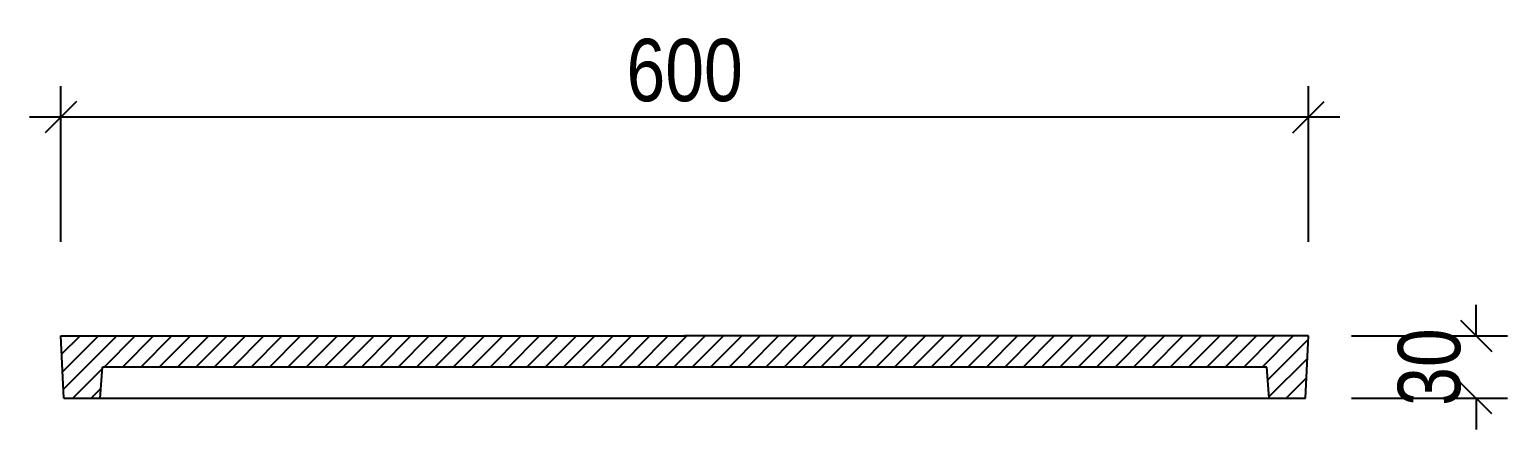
# Model space of a CAD drawing. Header units: feet. Extents: x 0 to 46220, y -100 to 29800.
# Drawn here: x 36537 to 37247, y 22865 to 23057 of the extents above; entities that cross this region are included whole.
import ezdxf

# ---------------------------------------------------------------- set-up
doc = ezdxf.new("R2010")
doc.units = ezdxf.units.FT
doc.header["$MEASUREMENT"] = 0
doc.layers.get('Defpoints').update_dxf_attribs({"color": 8})
for name, color, linetype in [('1', 1, 'Continuous'), ('VHG-Dim', 140, 'Continuous'), ('VHG-Nap3', 251, 'Continuous'), ('VHG-Nap4', 7, 'Continuous'), ('VHG-Thep', 1, 'Continuous')]:
    doc.layers.add(name, color=color, linetype=linetype)
doc.styles.add('VHG-Unicode.Regular', font='arial.ttf', dxfattribs={"width": 0.8})
doc.dimstyles.new('VHG1-15', dxfattribs={"dimscale": 150, "dimtxt": 0.2, "dimasz": 0.1, "dimexe": 0.1, "dimexo": 0.1, "dimgap": 0.05, "dimtad": 1, "dimdec": 0, "dimzin": 0, "dimdsep": 46, "dimtxsty": 'VHG-Unicode.Regular', "dimblk": 'OBLIQUE', "dimcen": 0.1, "dimdle": 0.1, "dimclrd": 140, "dimclre": 140, "dimclrt": 7, "dimaunit": 1, "dimadec": 3, "dimazin": 0, "dimtfac": 1, "dimtdec": 0, "dimtix": 1, "dimtofl": 0, "dimtmove": 0, "dimatfit": 3, "dimldrblk": 'DOTSMALL', "dimfxl": 0.4, "dimfxlon": 1, "dimtolj": 1, "dimtzin": 0, "dimarcsym": 0})

# ---------------------------------------------------------------- blocks, each defined once
blk = doc.blocks.new('VIN.TNM.CX.500x500.AA')
at = {"layer": 'VHG-Nap3'}
h = blk.add_hatch(dxfattribs=at)
h.set_pattern_fill('ANSI31', color=256, scale=50)
h.set_pattern_definition([(45, (746.0686, -1343.582), (-4.419417, 4.419417), [])])
h.paths.add_polyline_path([(0, 0), (-300, 0), (-298.5, -30), (-281, -30), (-280, -15), (0, -15), (280, -15), (281, -30), (298.5, -30), (300, 0)])
at = {"layer": 'VHG-Nap4'}
for p, q in [((-298.5, -30), (-300, 0)), ((-300, 0), (0, 0)), ((300, 0), (0, 0)), ((298.5, -30), (300, 0)), ((-281, -30), (-280, -15)), ((280, -15), (-280, -15)), ((281, -30), (280, -15)), ((-298.5, -30), (298.5, -30))]:
    blk.add_line(p, q, dxfattribs=at)
blk = doc.blocks.new('_Oblique')
at = {"layer": 'VHG-Dim', "linetype": 'ByBlock', "lineweight": -2}
blk.add_line((-0.5, -0.5), (0.5, 0.5), dxfattribs=at)
blk = doc.blocks.new('*D360')
at = {"layer": 'Defpoints', "color": 0, "transparency": 16777216}
for p in [(37151.55, 22910), (37150.05, 22880), (37232.19, 22880)]:
    blk.add_point(p, dxfattribs=at)
at = {"layer": 'VHG-Dim', "color": 140, "lineweight": -2, "transparency": 16777216}
for p, q in [((37232.19, 22910), (37232.19, 22925)), ((37172.19, 22910), (37247.19, 22910)), ((37172.19, 22880), (37247.19, 22880)), ((37232.19, 22880), (37232.19, 22865))]:
    blk.add_line(p, q, dxfattribs=at)
at = {"layer": 'VHG-Dim', "color": 140, "lineweight": -2, "transparency": 16777216, "xscale": 15, "yscale": 15, "zscale": 15}
for p, rotation in [((37232.19, 22910), 270), ((37232.19, 22880), 90)]:
    blk.add_blockref('_Oblique', p, dxfattribs=dict(at, rotation=rotation))
at = {"layer": 'VHG-Dim', "color": 7, "transparency": 16777216, "insert": (37209.69, 22895), "char_height": 30, "attachment_point": 5, "rotation": 90, "style": 'VHG-Unicode.Regular'}
blk.add_mtext('\\A1;30', dxfattribs=at)
blk = doc.blocks.new('_DotSmall')
at = {"layer": 'VHG-Thep', "linetype": 'ByBlock', "const_width": 0.5}
blk.add_lwpolyline([(-0.0625, 0, 1), (0.0625, 0, 1)], format="xyb", close=True, dxfattribs=at)
blk = doc.blocks.new('*D357')
at = {"layer": 'Defpoints', "color": 0, "transparency": 16777216}
for p in [(36551.55, 23015.19), (36551.55, 22910), (37151.55, 22910)]:
    blk.add_point(p, dxfattribs=at)
at = {"layer": 'VHG-Dim', "color": 140, "lineweight": -2, "transparency": 16777216}
for p, q in [((36551.55, 22955.19), (36551.55, 23030.19)), ((37151.55, 22955.19), (37151.55, 23030.19)), ((37166.55, 23015.19), (36536.55, 23015.19))]:
    blk.add_line(p, q, dxfattribs=at)
at = {"layer": 'VHG-Dim', "color": 140, "lineweight": -2, "transparency": 16777216, "xscale": 15, "yscale": 15, "zscale": 15, "rotation": 180}
blk.add_blockref('_Oblique', (36551.55, 23015.19), dxfattribs=at)
at = {"layer": 'VHG-Dim', "color": 140, "lineweight": -2, "transparency": 16777216, "xscale": 15, "yscale": 15, "zscale": 15}
blk.add_blockref('_Oblique', (37151.55, 23015.19), dxfattribs=at)
at = {"layer": 'VHG-Dim', "color": 7, "transparency": 16777216, "insert": (36851.55, 23037.69), "char_height": 30, "attachment_point": 5, "style": 'VHG-Unicode.Regular'}
blk.add_mtext('\\A1;600', dxfattribs=at)

msp = doc.modelspace()

# ---------------------------------------------------------------- block references
at = {"layer": '1'}
msp.add_blockref('VIN.TNM.CX.500x500.AA', (36851.55, 22910), dxfattribs=at)

# ---------------------------------------------------------------- dimensions: what is measured, and where the dimension line sits
at = {"layer": 'VHG-Dim'}
dim = msp.add_linear_dim(base=(36551.55, 23015.19), p1=(37151.55, 22910), p2=(36551.55, 22910), dimstyle='VHG1-15', dxfattribs=at)
dim.commit()
dim.dimension.update_dxf_attribs({"geometry": '*D357', "text_midpoint": (36851.55, 23037.69)})
dim = msp.add_linear_dim(base=(37232.19, 22880), p1=(37151.55, 22910), p2=(37150.05, 22880), angle=270, dimstyle='VHG1-15', dxfattribs=at)
dim.commit()
dim.dimension.update_dxf_attribs({"geometry": '*D360', "text_midpoint": (37209.69, 22895)})

doc.saveas('drawing.dxf')
